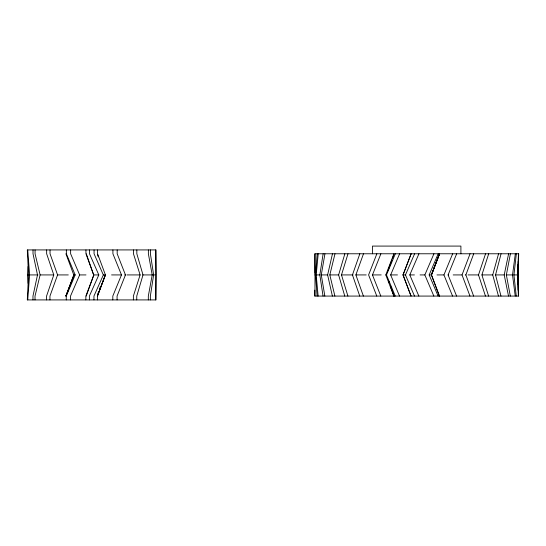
<?xml version="1.0" encoding="UTF-8"?>
<svg xmlns="http://www.w3.org/2000/svg" width="546" height="546" viewBox="0 0 546 546"><rect width="100%" height="100%" fill="white"/><g stroke="black" fill="none" stroke-linecap="round" stroke-linejoin="round"><path stroke-width="0.82" d="M155.883 274.078L156.033 249.925L27.307 249.925L28.528 274.925L27.3 299.918L156.033 299.918L155.883 275.771M314.803 290.151L314.755 296.075L518.611 296.075L517.97 274.925L518.7 253.774L314.837 253.774L314.912 273.232M314.96 296.075L315.049 253.774M155.624 249.925L156.122 274.925L155.61 299.918M518.093 290.151L518.598 274.925L518.202 261.384M517.888 284.227L518.099 279.996M518.407 296.075L517.383 274.925L518.495 253.774M28.119 283.381L27.484 274.925L28.112 266.462M317.192 253.774L315.547 274.925L317.103 296.075M27.737 249.925L29.607 274.925L27.723 299.918M318.216 253.774L316.195 274.925L318.127 296.075M516.352 253.774L513.923 274.925L516.263 296.075M515.24 296.075L512.523 274.925L515.328 253.774M323.136 253.774L319.833 274.925L323.055 296.075M324.856 296.075L321.28 274.925L324.945 253.774M148.376 249.925L148.376 253.774L152.204 274.925L148.321 296.075L148.321 299.918M510.401 253.774L506.36 274.925L510.319 296.075M508.51 296.075L504.211 274.925L508.599 253.774M33.019 249.925L33.019 253.774L37.497 274.925L32.972 296.075L32.972 299.918M332.384 296.075L327.62 274.925L332.473 253.774M35.067 249.925L35.067 253.774L40.111 274.925L35.012 296.075L35.012 299.918M334.903 296.075L329.818 274.925L334.991 253.774M501.071 253.774L495.55 274.925L500.982 296.075M498.464 296.075L492.724 274.925L498.553 253.774M344.847 253.774L338.622 274.925L344.765 296.075M347.911 296.075L341.489 274.925L347.993 253.774M133.47 249.925L133.47 253.774L140.11 274.925L133.381 296.075L133.381 299.918M488.69 253.774L481.893 274.925L488.602 296.075M485.462 296.075L478.494 274.925L485.544 253.774M46.649 249.925L46.649 253.774L53.781 274.925L46.567 296.075L46.567 299.918M97.386 295.29L98.744 291.373M99.563 289.025L100.375 286.67M359.828 253.774L352.45 274.925L359.746 296.075M50.034 249.925L50.034 253.774L57.576 274.925L49.952 296.075L49.952 299.918M86.213 296.075L93.844 274.925L85.852 296.075L85.852 299.918M363.397 296.075L355.883 274.925L363.486 253.774M388.158 270.222L391.885 260.039M392.451 258.47L393.884 254.559M65.909 253.774L73.771 274.925L65.95 296.075L74.058 274.925L65.813 296.075M473.628 296.075L465.881 274.925L473.71 253.774M439.366 253.774L431.422 274.925L439.284 296.075M393.925 253.774L385.804 274.925L393.837 296.075M439.53 296.075L431.477 274.925L439.489 253.774L431.429 274.925L439.619 253.774M469.97 296.075L462.032 274.925L470.058 253.774M97.577 249.925L97.577 253.774L105.426 274.925L97.379 296.075L105.351 274.925L97.481 296.075L97.481 299.918M403.05 274.925L411.138 253.774L403.003 274.925L411.042 296.075L403.05 274.925L405.46 274.925L414.598 253.774M376.863 253.774L368.598 274.925L376.781 296.075M117.178 249.925L117.178 253.774L125.457 274.925L117.069 296.075L117.069 299.918M380.815 296.075L372.468 274.925L380.896 253.774M456.592 296.075L448.089 274.925L456.674 253.774M112.913 249.925L112.913 253.774L121.478 274.925L112.81 296.075L112.81 299.918M452.559 296.075L443.932 274.925L452.641 253.774M395.256 296.075L386.479 274.925L395.345 253.774M66.359 249.925L66.359 253.774L75.184 274.925L66.257 296.075L66.257 299.918M399.522 296.075L390.656 274.925L399.611 253.774M438.11 296.075L429.163 274.925L438.192 253.774M433.845 296.075L424.843 274.925L433.927 253.774M70.632 249.925L70.632 253.774L79.648 274.925L70.523 296.075L70.523 299.918M418.857 296.075L409.787 274.925L418.939 253.774M94.062 249.925L94.062 253.774L103.337 274.925L93.953 296.075L93.953 299.918M89.489 249.925L89.489 253.774L98.812 274.925L89.38 296.075L89.38 299.918M27.484 274.925L28.378 274.925M29.607 274.925L37.073 274.925M37.497 274.925L37.981 274.925M40.111 274.925L53.761 274.925M57.576 274.925L68.298 274.925M73.771 274.925L75.184 274.925M79.648 274.925L85.995 274.925M93.502 274.925L98.812 274.925M103.337 274.925L105.426 274.925M111.561 274.925L121.478 274.925M124.659 274.925L125.457 274.925M126.931 274.925L140.11 274.925M142.608 274.925L152.204 274.925M152.784 274.925L156.122 274.925M314.742 274.925L320.011 274.925M321.28 274.925L327.573 274.925M329.818 274.925L338.472 274.925M341.489 274.925L353.064 274.925M355.883 274.925L366.223 274.925M372.468 274.925L381.204 274.925M385.804 274.925L386.479 274.925M390.656 274.925L397.468 274.925M409.787 274.925L414.428 274.925M420.058 274.925L424.843 274.925M429.163 274.925L431.477 274.925M436.984 274.925L443.932 274.925M448.089 274.925L448.689 274.925M453.187 274.925L462.032 274.925M465.281 274.925L465.881 274.925M468.065 274.925L478.494 274.925M482.043 274.925L492.724 274.925M495.529 274.925L504.211 274.925M506.238 274.925L512.523 274.925M513.574 274.925L517.383 274.925M405.46 274.925L414.51 296.075M86.302 253.774L93.666 274.925L85.947 253.774L85.947 249.925M97.475 254.559L98.28 256.907M517.881 264.769L518.12 269.847M460.906 253.774L460.906 246.082L372.461 246.082L372.461 253.774M150.403 249.925L150.403 253.774L153.624 274.925L150.362 296.075L150.362 299.918M136.841 249.925L136.841 253.774L143.004 274.925L136.759 296.075L136.759 299.918M389.537 283.538L388.677 281.19L389.557 283.538M394.089 296.075L390.383 285.892L394.082 296.075"/></g></svg>
